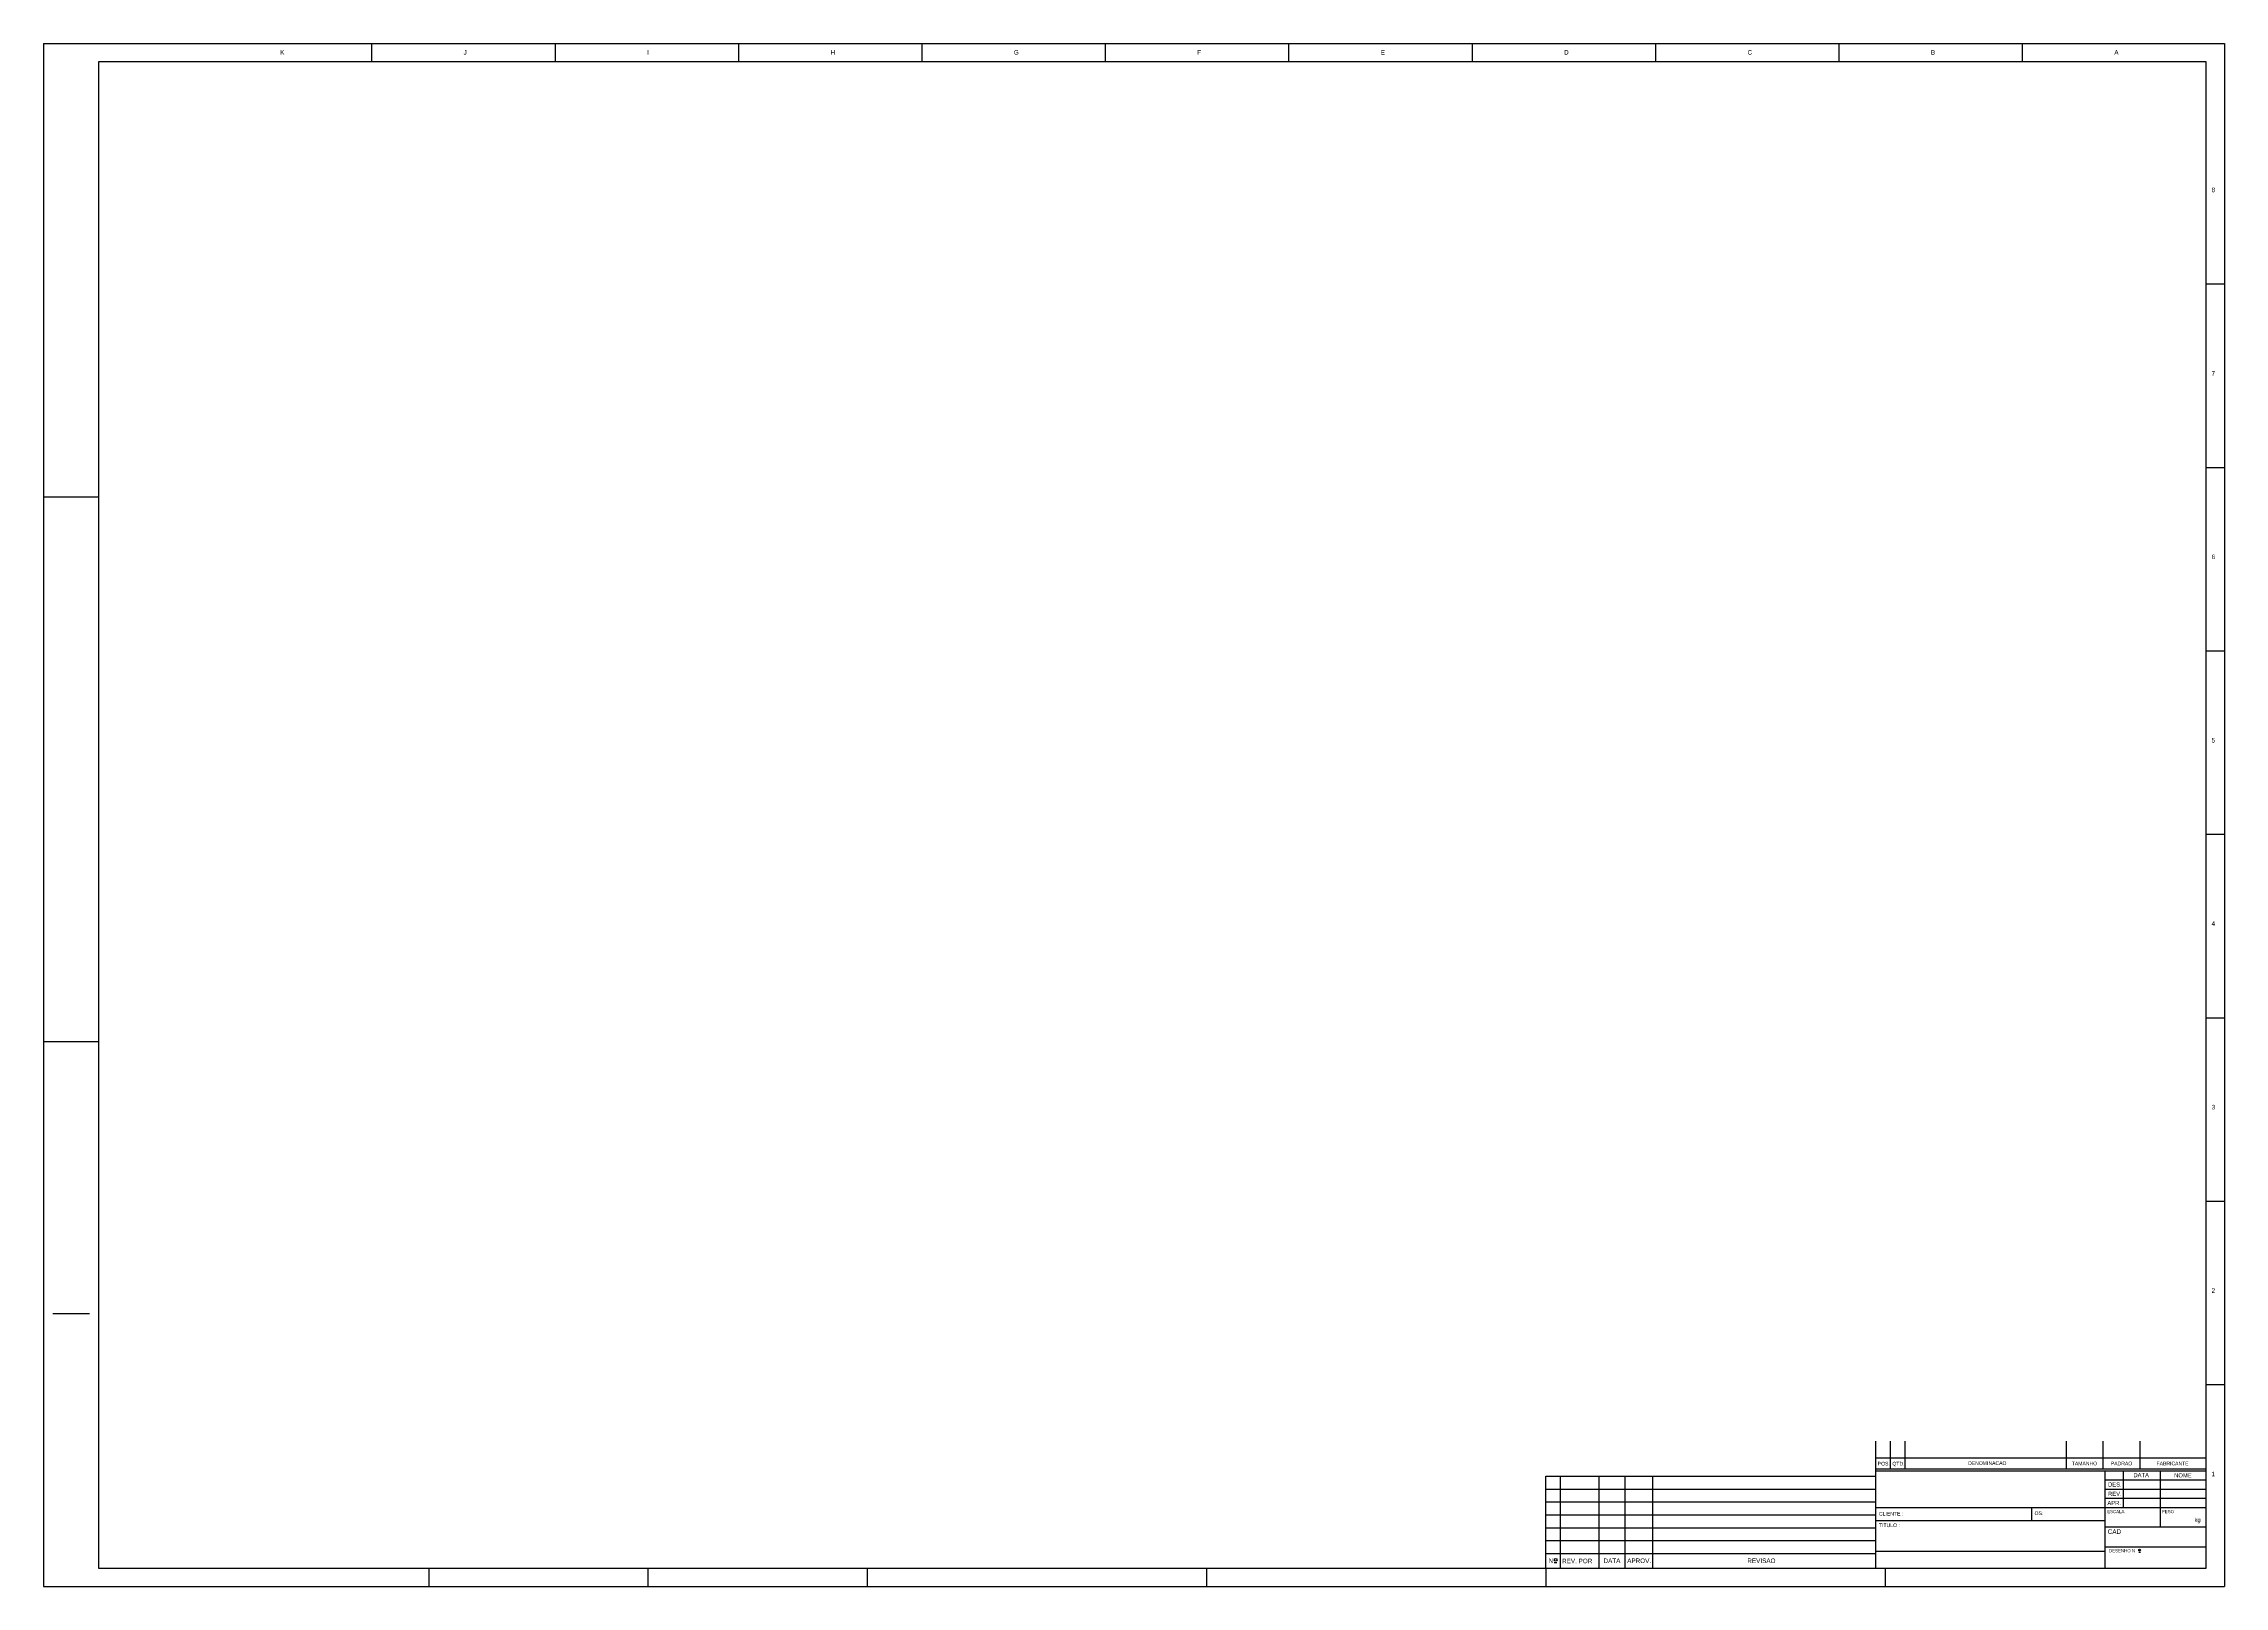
# Model space of a CAD drawing. Extents: x 0 to 1189, y 0 to 841.
import ezdxf

# ---------------------------------------------------------------- set-up
doc = ezdxf.new("R2010")
doc.units = 0
doc.linetypes.add('KWCA', pattern=[0])
doc.layers.add('TUPY', color=3, linetype='CONTINUOUS')

msp = doc.modelspace()

# ---------------------------------------------------------------- linework, layer by layer
at = {"layer": 'TUPY', "color": 0}
for p, q in [((0, 841), (1189, 841)), ((0, 841), (0, 0)), ((179, 831), (179, 841)), ((279, 831), (279, 841)), ((379, 831), (379, 841)), ((479, 831), (479, 841)), ((579, 831), (579, 841)), ((679, 831), (679, 841)), ((779, 831), (779, 841)), ((879, 831), (879, 841)), ((979, 831), (979, 841)), ((1079, 831), (1079, 841)), ((1189, 841), (1189, 0)), ((1179, 831), (30, 831)), ((30, 831), (30, 10)), ((1179, 10), (1179, 831)), ((1179, 710), (1189, 710)), ((1179, 610), (1189, 610)), ((1179, 510), (1189, 510)), ((1179, 410), (1189, 410)), ((1179, 310), (1189, 310)), ((1179, 210), (1189, 210)), ((25, 148.5), (5, 148.5)), ((1179, 110), (1189, 110)), ((999, 10), (999, 79.1)), ((1007, 64), (1007, 79.1)), ((1015, 64), (1015, 79.1)), ((1103, 64), (1103, 79.1)), ((1123, 64), (1123, 79.1)), ((1143, 64), (1143, 79.1)), ((819, 60), (999, 60)), ((819, 10), (819, 60)), ((827, 10), (827, 60)), ((848.1, 10), (848.1, 60)), ((862.3, 10), (862.3, 60)), ((877.3, 10), (877.3, 60)), ((999, 70), (1179, 70)), ((999, 64), (1179, 64)), ((999, 63), (1179, 63)), ((1124, 10), (1124, 63)), ((1134, 43), (1134, 63)), ((1154, 63), (1154, 32.5)), ((819, 53), (999, 53)), ((1124, 58), (1179, 58)), ((1124, 53), (1179, 53)), ((1124, 48), (1179, 48)), ((819, 46), (999, 46)), ((819, 39), (999, 39)), ((999, 43), (1179, 43)), ((999, 36), (1124, 36)), ((1084, 36), (1084, 43)), ((819, 32), (999, 32)), ((819, 25), (999, 25)), ((1124, 32.5), (1179, 32.5)), ((819, 18), (999, 18)), ((823.6, 13.1), (825, 13.1)), ((999, 19.2), (1124, 19.2)), ((1124, 21.6), (1179, 21.6)), ((1142.3, 18.7), (1143.3, 18.7)), ((0, 0), (1189, 0)), ((30, 10), (1179, 10)), ((999, 10), (1179, 10))]:
    msp.add_line(p, q, dxfattribs=at)
at = {"layer": 'TUPY', "color": 0, "linetype": 'KWCA'}
for p, q in [((0, 594), (30, 594)), ((0, 297), (30, 297)), ((210, 10), (210, 0)), ((329.5, 10), (329.5, 0)), ((449, 10), (449, 0)), ((634, 10), (634, 0)), ((819, 10), (819, 0)), ((1004, 10), (1004, 0))]:
    msp.add_line(p, q, dxfattribs=at)
at = {"layer": 'TUPY', "color": 0}
for centre, radius in [((824.4, 14.5), 0.741), ((1142.8, 19.8), 0.508)]:
    msp.add_circle(centre, radius, dxfattribs=at)

# ---------------------------------------------------------------- texts
for s, height, p in [('K', 2.5, (129, 835)), ('J', 2.5, (229, 835)), ('I', 2.5, (329, 835)), ('H', 2.5, (429, 835)), ('G', 2.5, (529, 835)), ('F', 2.5, (629, 835)), ('E', 2.5, (729, 835)), ('D', 2.5, (829, 835)), ('C', 2.5, (929, 835)), ('B', 2.5, (1029, 835)), ('A', 2.5, (1129, 835)), ('8', 2.5, (1182, 760)), ('7', 2.5, (1182, 660)), ('6', 2.5, (1182, 560)), ('5', 2.5, (1182, 460)), ('4', 2.5, (1182, 360)), ('3', 2.5, (1182, 260)), ('2', 2.5, (1182, 160)), ('POS.', 2, (1000, 65.9)), ('QTD.', 2, (1008, 65.9)), ('DENOMINACAO', 2, (1049.3, 66.2)), ('TAMANHO', 2, (1105.8, 66)), ('PADRAO', 2, (1127.1, 66)), ('DATA', 2.3, (1139.4, 59.5)), ('FABRICANTE', 2, (1152, 66)), ('NOME', 2.3, (1161.6, 59.4)), ('1', 2.5, (1182, 60)), ('DES.', 2.3, (1125.6, 54.4)), ('REV.', 2.3, (1125.6, 49.3)), ('CLIENTE :', 2, (1000.7, 38.6)), ('OS:', 2, (1085.5, 38.9)), ('APR.', 2.3, (1125.2, 44.3)), ('ESCALA', 1.73, (1125.1, 39.9)), ('PESO', 1.73, (1154.9, 39.9)), ('kg', 2.3, (1172.7, 35.1)), ('TITULO :', 2, (1000.7, 32.3)), ('CAD', 2.5, (1125.4, 28.6)), ('N', 2.5, (820.6, 12.7)), ('REV. POR', 2.5, (827.9, 12.6)), ('DATA', 2.5, (850.5, 12.7)), ('APROV.', 2.5, (863.4, 12.7)), ('REVISAO', 2.5, (928.9, 12.7)), ('DESENHO N', 1.73, (1126.1, 18.6))]:
    msp.add_text(s, height=height, dxfattribs=at).set_placement(p)

doc.saveas('drawing.dxf')
